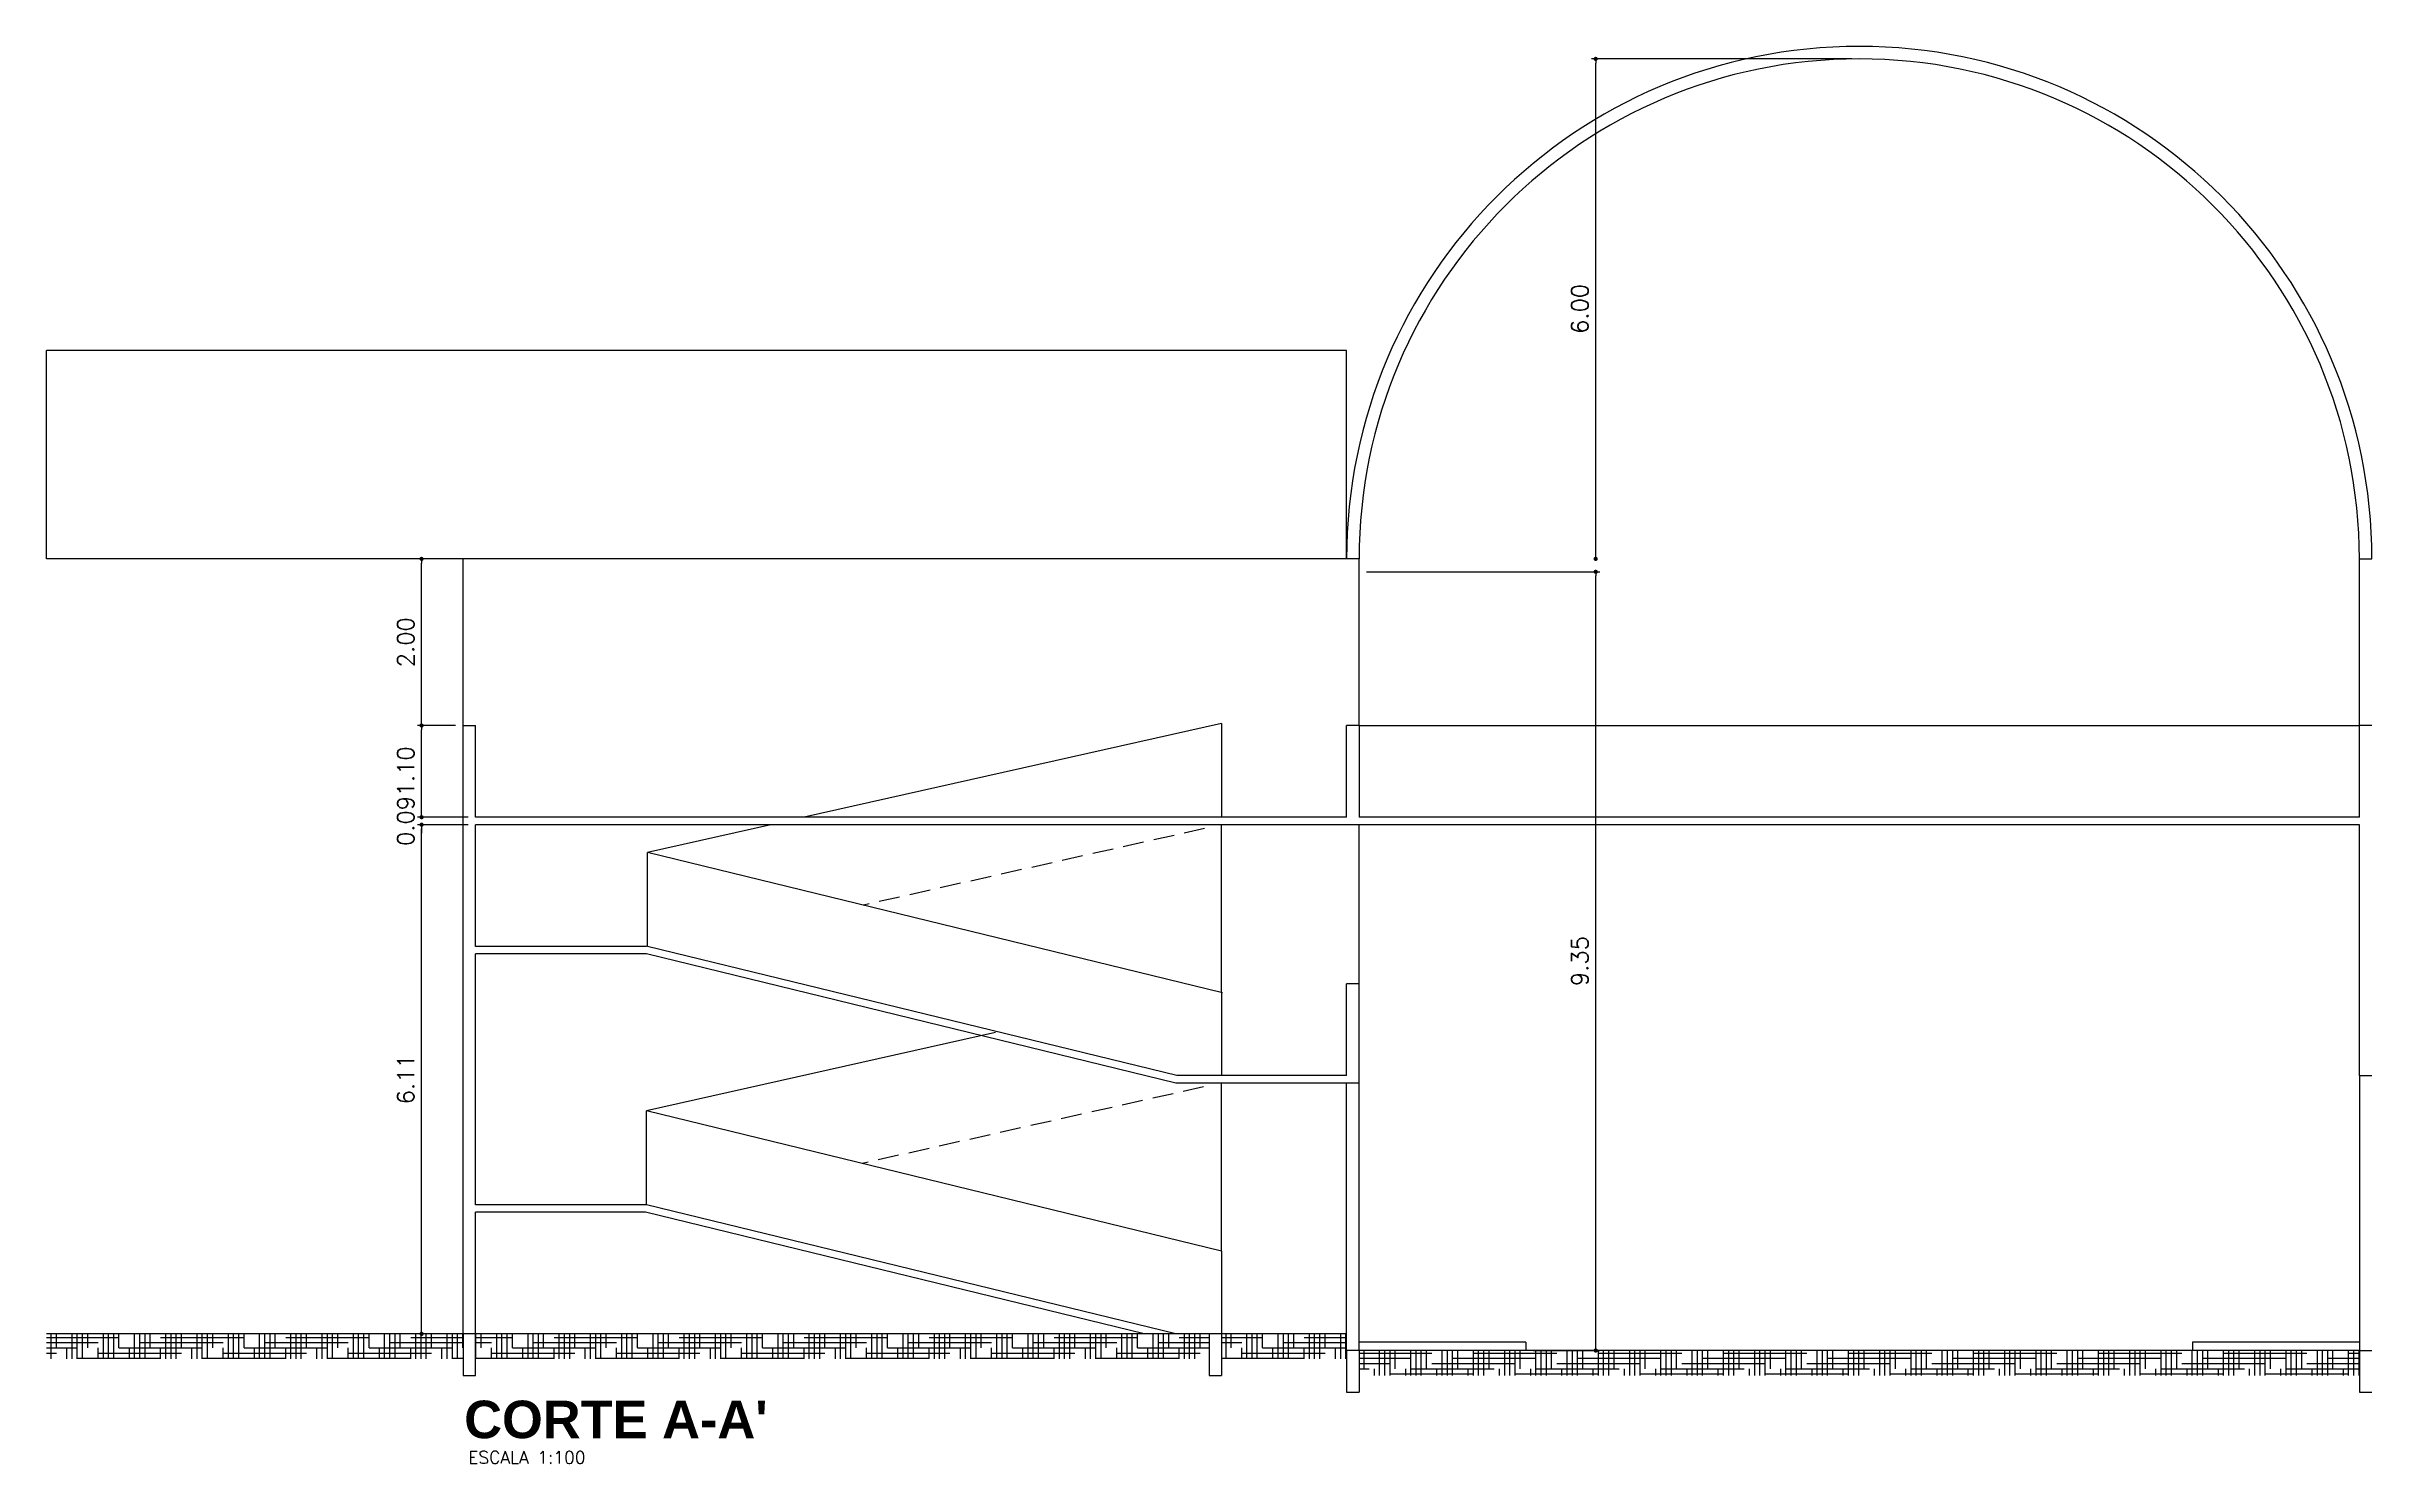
# Model space of a CAD drawing. Extents: x -151 to -2, y -18 to 162.
# Drawn here: x -62.09 to -34.27, y 144.61 to 161.62 of the extents above; entities that cross this region are included whole.
import ezdxf

# ---------------------------------------------------------------- set-up
doc = ezdxf.new("R2010")
doc.units = 0
doc.header["$MEASUREMENT"] = 0
doc.linetypes.add('HIDDEN', pattern=[0.375, 0.25, -0.125])
doc.layers.get('0').update_dxf_attribs({"linetype": 'CONTINUOUS'})
doc.layers.get('DEFPOINTS').update_dxf_attribs({"linetype": 'CONTINUOUS'})
for name, color, linetype in [('ALVENARIA', 7, 'CONTINUOUS'), ('ALVENARIA1', 44, 'CONTINUOUS'), ('ALVENARIA1A', 3, 'CONTINUOUS'), ('COBERTURA', 6, 'CONTINUOUS'), ('COTAS', 1, 'CONTINUOUS'), ('HATCH', 30, 'CONTINUOUS'), ('TEXTO2', 40, 'CONTINUOUS'), ('TEXTO5', 5, 'CONTINUOUS')]:
    doc.layers.add(name, color=color, linetype=linetype)
doc.styles.add('SANSSERIFBOLD', font='sasb____.pfb')
doc.styles.add('SIMPLEX', font='SIMPLEX.SHX')
doc.styles.get("Standard").update_dxf_attribs({"font": 'TXT.shx', "height": 0.2})
doc.dimstyles.new('DIM50', dxfattribs={"dimtxt": 0.09, "dimasz": 0.05, "dimexe": 0.05, "dimexo": 0.09, "dimgap": 0.09, "dimtad": 1, "dimzin": 0, "dimdsep": 46, "dimtxsty": 'Standard', "dimblk": 'DOT', "dimcen": 0.09, "dimadec": 0, "dimazin": 0, "dimtfac": 1, "dimtix": 1, "dimtofl": 0, "dimtmove": 2, "dimatfit": 3, "dimldrblk": 'DOT', "dimfxl": 1, "dimtolj": 1, "dimtzin": 0, "dimarcsym": 0})
pattern_1 = [(0, (-70.71992, 0), (0.25, 0.0625), [1, -0.5]), (90, (-70.71992, 0), (-0.0625, -0.25), [1, -0.5])]

# ---------------------------------------------------------------- blocks, each defined once
blk = doc.blocks.new('DOT')
at = {"layer": 'ALVENARIA', "color": 0, "linetype": 'ByBlock'}
blk.add_line((-0.5, 0), (-1, 0), dxfattribs=at)
at = {"layer": 'ALVENARIA', "color": 0, "linetype": 'ByBlock', "const_width": 0.5}
blk.add_lwpolyline([(-0.25, 0, 1), (0.25, 0, 1)], format="xyb", close=True, dxfattribs=at)
blk = doc.blocks.new('*D71')
at = {"color": 0, "linetype": 'ByBlock'}
for p, q in [((80.092, 161.313), (76.97, 161.313)), ((77.02, 155.363), (77.02, 161.263))]:
    blk.add_line(p, q, dxfattribs=at)
at = {"layer": 'DEFPOINTS', "color": 0, "linetype": 'ByBlock'}
for p in [(77.02, 161.313), (80.182, 161.313), (74.182, 155.313)]:
    blk.add_point(p, dxfattribs=at)
at = {"color": 0, "linetype": 'ByBlock', "xscale": 0.05, "yscale": 0.05, "zscale": 0.05}
for p, rotation in [((77.02, 161.313), 90), ((77.02, 155.313), 270)]:
    blk.add_blockref('DOT', p, dxfattribs=dict(at, rotation=rotation))
at = {"color": 0, "linetype": 'ByBlock', "insert": (76.83, 158.313), "char_height": 0.2, "attachment_point": 5, "rotation": 90}
blk.add_mtext('\\A1;6.00', dxfattribs=at)
blk = doc.blocks.new('*D70')
at = {"color": 0, "linetype": 'ByBlock'}
for p, q in [((74.272, 155.313), (77.07, 155.313)), ((77.02, 146.018), (77.02, 155.263)), ((76.272, 145.968), (77.07, 145.968))]:
    blk.add_line(p, q, dxfattribs=at)
at = {"layer": 'DEFPOINTS', "color": 0, "linetype": 'ByBlock'}
for p in [(74.182, 155.313), (77.02, 155.313), (76.182, 145.968)]:
    blk.add_point(p, dxfattribs=at)
at = {"color": 0, "linetype": 'ByBlock', "xscale": 0.05, "yscale": 0.05, "zscale": 0.05}
for p, rotation in [((77.02, 155.313), 90), ((77.02, 145.968), 270)]:
    blk.add_blockref('DOT', p, dxfattribs=dict(at, rotation=rotation))
at = {"color": 0, "linetype": 'ByBlock', "insert": (76.83, 150.641), "char_height": 0.2, "attachment_point": 5, "rotation": 90}
blk.add_mtext('\\A1;9.35', dxfattribs=at)
blk = doc.blocks.new('*D66')
at = {"color": 0, "linetype": 'ByBlock'}
for p, q in [((-57.031, 152.278), (-57.639, 152.278)), ((-57.589, 146.218), (-57.589, 152.228)), ((-57.181, 146.168), (-57.639, 146.168))]:
    blk.add_line(p, q, dxfattribs=at)
at = {"layer": 'DEFPOINTS', "color": 0, "linetype": 'ByBlock'}
for p in [(-57.589, 152.278), (-56.941, 152.278), (-57.091, 146.168)]:
    blk.add_point(p, dxfattribs=at)
at = {"color": 0, "linetype": 'ByBlock', "xscale": 0.05, "yscale": 0.05, "zscale": 0.05}
for p, rotation in [((-57.589, 152.278), 90), ((-57.589, 146.168), 270)]:
    blk.add_blockref('DOT', p, dxfattribs=dict(at, rotation=rotation))
at = {"color": 0, "linetype": 'ByBlock', "insert": (-57.779, 149.223), "char_height": 0.2, "attachment_point": 5, "rotation": 90}
blk.add_mtext('\\A1;6.11', dxfattribs=at)
blk = doc.blocks.new('*D69')
at = {"color": 0, "linetype": 'ByBlock'}
for p, q in [((63.342, 155.313), (62.884, 155.313)), ((62.934, 153.363), (62.934, 155.263))]:
    blk.add_line(p, q, dxfattribs=at)
at = {"layer": 'DEFPOINTS', "color": 0, "linetype": 'ByBlock'}
for p in [(62.934, 155.313), (63.432, 155.313), (63.432, 153.313)]:
    blk.add_point(p, dxfattribs=at)
at = {"color": 0, "linetype": 'ByBlock', "xscale": 0.05, "yscale": 0.05, "zscale": 0.05}
for p, rotation in [((62.934, 155.313), 90), ((62.934, 153.313), 270)]:
    blk.add_blockref('DOT', p, dxfattribs=dict(at, rotation=rotation))
at = {"color": 0, "linetype": 'ByBlock', "insert": (62.744, 154.313), "char_height": 0.2, "attachment_point": 5, "rotation": 90}
blk.add_mtext('\\A1;2.00', dxfattribs=at)
blk = doc.blocks.new('*D68')
at = {"color": 0, "linetype": 'ByBlock'}
for p, q in [((63.342, 153.313), (62.884, 153.313)), ((62.934, 152.263), (62.934, 153.263))]:
    blk.add_line(p, q, dxfattribs=at)
at = {"layer": 'DEFPOINTS', "color": 0, "linetype": 'ByBlock'}
for p in [(62.934, 153.313), (63.432, 153.313), (63.582, 152.213)]:
    blk.add_point(p, dxfattribs=at)
at = {"color": 0, "linetype": 'ByBlock', "xscale": 0.05, "yscale": 0.05, "zscale": 0.05}
for p, rotation in [((62.934, 153.313), 90), ((62.934, 152.213), 270)]:
    blk.add_blockref('DOT', p, dxfattribs=dict(at, rotation=rotation))
at = {"color": 0, "linetype": 'ByBlock', "insert": (62.744, 152.763), "char_height": 0.2, "attachment_point": 5, "rotation": 90}
blk.add_mtext('\\A1;1.10', dxfattribs=at)
blk = doc.blocks.new('*D67')
at = {"color": 0, "linetype": 'ByBlock'}
for p, q in [((63.492, 152.213), (62.884, 152.213)), ((62.934, 152.263), (62.934, 152.313)), ((62.934, 152.073), (62.934, 152.023))]:
    blk.add_line(p, q, dxfattribs=at)
at = {"layer": 'DEFPOINTS', "color": 0, "linetype": 'ByBlock'}
for p in [(62.934, 152.213), (63.582, 152.213), (63.582, 152.123)]:
    blk.add_point(p, dxfattribs=at)
at = {"color": 0, "linetype": 'ByBlock', "xscale": 0.05, "yscale": 0.05, "zscale": 0.05}
for p, rotation in [((62.934, 152.213), 270), ((62.934, 152.123), 90)]:
    blk.add_blockref('DOT', p, dxfattribs=dict(at, rotation=rotation))
at = {"color": 0, "linetype": 'ByBlock', "insert": (62.744, 152.168), "char_height": 0.2, "attachment_point": 5, "rotation": 90}
blk.add_mtext('\\A1;0.09', dxfattribs=at)

msp = doc.modelspace()

# ---------------------------------------------------------------- hatches: boundary and pattern name
at = {"layer": 'HATCH', "linetype": 'Continuous'}
h = msp.add_hatch(dxfattribs=at)
h.set_pattern_fill('HOUND', color=256, style=0)
h.set_pattern_definition(pattern_1)
h.paths.add_polyline_path([(-57.091, 146.168), (-62.091, 146.168), (-62.091, 145.868), (-57.091, 145.868)])
h = msp.add_hatch(dxfattribs=at)
h.set_pattern_fill('HOUND', color=256, style=0)
h.paths.add_polyline_path([(-48.141, 146.168), (-56.941, 146.168), (-56.941, 145.868), (-48.141, 145.868)])
h.paths.add_polyline_path([(-46.491, 145.968), (-46.491, 146.168), (-47.991, 146.168), (-47.991, 145.868), (-46.491, 145.868)])
h = msp.add_hatch(dxfattribs=at)
h.set_pattern_fill('HOUND', color=256, style=0)
h.set_pattern_definition(pattern_1)
h.paths.add_polyline_path([(-34.341, 145.968), (-46.341, 145.968), (-46.341, 145.668), (-34.341, 145.668)])

# ---------------------------------------------------------------- linework, layer by layer
at = {"layer": 'ALVENARIA'}
for p, q in [((-57.091, 152.278), (-57.091, 153.468)), ((-57.091, 153.468), (-56.941, 153.468)), ((-56.941, 152.368), (-56.941, 153.468)), ((-56.941, 152.368), (-56.941, 153.468)), ((-46.491, 152.368), (-46.491, 153.468)), ((-46.341, 153.468), (-46.491, 153.468)), ((-34.341, 152.368), (-34.341, 153.471)), ((-34.341, 153.471), (-34.191, 153.471)), ((-57.091, 146.168), (-57.091, 153.313)), ((-46.491, 152.368), (-56.941, 152.368)), ((-56.941, 150.818), (-56.941, 152.278)), ((-34.341, 152.278), (-56.941, 152.278)), ((-34.341, 152.368), (-46.341, 152.368)), ((-34.341, 149.268), (-34.341, 152.278)), ((-54.891, 150.818), (-56.941, 150.818)), ((-54.891, 150.728), (-56.941, 150.728)), ((-56.941, 147.718), (-56.941, 150.728)), ((-46.341, 150.368), (-46.491, 150.368)), ((-46.491, 149.268), (-46.491, 150.368)), ((-46.341, 145.968), (-46.341, 150.368)), ((-46.341, 149.178), (-48.541, 149.178)), ((-46.491, 149.268), (-48.53, 149.268)), ((-46.491, 145.968), (-46.491, 149.178)), ((-34.341, 149.268), (-34.191, 149.268)), ((-54.891, 147.718), (-56.941, 147.718)), ((-56.941, 146.168), (-56.941, 147.628)), ((-54.901, 147.628), (-56.941, 147.628)), ((-56.941, 146.168), (-57.091, 146.168)), ((-46.491, 146.168), (-56.941, 146.168)), ((-47.991, 146.168), (-48.141, 146.168)), ((-46.341, 145.968), (-46.491, 145.968))]:
    msp.add_line(p, q, dxfattribs=at)
at = {"layer": 'ALVENARIA', "linetype": 'Continuous'}
for p, q in [((-47.991, 153.493), (-52.999, 152.368)), ((-47.991, 153.493), (-47.991, 152.368)), ((-46.341, 153.468), (-46.341, 152.368)), ((-47.98, 150.261), (-54.88, 151.946)), ((-54.88, 150.818), (-54.88, 151.946)), ((-48.53, 149.268), (-54.88, 150.818)), ((-48.541, 149.178), (-54.891, 150.728)), ((-47.991, 150.264), (-47.991, 149.268)), ((-54.891, 147.718), (-54.891, 148.846)), ((-47.991, 147.161), (-54.891, 148.846)), ((-48.92, 146.168), (-54.901, 147.628)), ((-48.541, 146.168), (-54.891, 147.718)), ((-47.991, 147.161), (-47.991, 146.168))]:
    msp.add_line(p, q, dxfattribs=at)
at = {"layer": 'ALVENARIA1'}
for p, q in [((-57.091, 153.468), (-57.091, 155.468)), ((-46.341, 153.468), (-46.341, 155.468)), ((-34.341, 153.471), (-34.341, 155.468)), ((-47.991, 150.264), (-47.991, 152.278)), ((-46.341, 150.368), (-46.341, 152.278)), ((-47.991, 147.161), (-47.991, 149.178)), ((-57.091, 146.168), (-62.091, 146.168)), ((-44.341, 146.068), (-46.341, 146.068)), ((-34.341, 145.968), (-46.341, 145.968)), ((-44.341, 146.068), (-44.341, 145.968)), ((-34.341, 146.068), (-36.341, 146.068)), ((-36.341, 146.068), (-36.341, 145.968))]:
    msp.add_line(p, q, dxfattribs=at)
at = {"layer": 'ALVENARIA1', "linetype": 'Continuous'}
for p, q in [((-53.399, 152.278), (-54.88, 151.946)), ((-50.705, 149.786), (-54.891, 148.846)), ((-57.091, 146.168), (-57.091, 145.668)), ((-56.941, 145.668), (-56.941, 146.168)), ((-48.141, 146.168), (-48.141, 145.668)), ((-47.991, 146.168), (-47.991, 145.668)), ((-46.491, 145.968), (-46.491, 145.468)), ((-46.341, 145.968), (-46.341, 145.468)), ((-34.341, 145.968), (-34.341, 145.468)), ((-57.091, 145.668), (-56.941, 145.668)), ((-48.141, 145.668), (-47.991, 145.668)), ((-46.491, 145.468), (-46.341, 145.468)), ((-34.341, 145.468), (-34.191, 145.468))]:
    msp.add_line(p, q, dxfattribs=at)
at = {"layer": 'ALVENARIA1', "linetype": 'HIDDEN'}
for p, q in [((-48.196, 152.232), (-52.288, 151.313)), ((-48.207, 149.132), (-52.299, 148.213))]:
    msp.add_line(p, q, dxfattribs=at)
at = {"layer": 'ALVENARIA1A', "linetype": 'Continuous'}
for p, q in [((-46.341, 155.468), (-46.491, 155.468)), ((-34.341, 155.468), (-34.191, 155.468)), ((-46.341, 153.468), (-34.341, 153.468))]:
    msp.add_line(p, q, dxfattribs=at)
at = {"layer": 'ALVENARIA1A'}
for p, q in [((-34.341, 149.268), (-34.341, 145.968)), ((-34.341, 145.968), (-34.191, 145.968))]:
    msp.add_line(p, q, dxfattribs=at)
at = {"layer": 'ALVENARIA1A', "linetype": 'Continuous'}
for radius in [6.15, 6]:
    msp.add_arc((-40.341, 155.468), radius, 0, 180, dxfattribs=at)
at = {"layer": 'COBERTURA'}
for p, q in [((-46.491, 157.968), (-62.091, 157.968)), ((-62.091, 155.468), (-62.091, 157.968)), ((-46.491, 155.468), (-62.091, 155.468))]:
    msp.add_line(p, q, dxfattribs=at)
at = {"layer": 'COBERTURA', "linetype": 'Continuous'}
msp.add_line((-46.491, 155.468), (-46.491, 157.968), dxfattribs=at)

# ---------------------------------------------------------------- texts
at = {"layer": 'TEXTO2', "style": 'SIMPLEX'}
msp.add_text('ESCALA 1:100', height=0.15, dxfattribs=at).set_placement((-57.03, 144.611))
at = {"layer": 'TEXTO5', "style": 'SANSSERIFBOLD'}
msp.add_text("CORTE A-A'", height=0.45, dxfattribs=at).set_placement((-57.078, 144.916))

# ---------------------------------------------------------------- dimensions: what is measured, and where the dimension line sits
at = {"layer": 'COTAS', "linetype": 'Continuous'}
for base, p1, p2, picture, middle in [((-43.503, 161.468), (-46.341, 155.468), (-40.341, 161.468), '*D71', (-43.693, 158.468)), ((-57.589, 155.468), (-57.091, 153.468), (-57.091, 155.468), '*D69', (-57.779, 154.468)), ((-57.589, 153.468), (-56.941, 152.368), (-57.091, 153.468), '*D68', (-57.779, 152.918)), ((-57.589, 152.368), (-56.941, 152.278), (-56.941, 152.368), '*D67', (-57.779, 152.323))]:
    dim = msp.add_linear_dim(base=base, p1=p1, p2=p2, angle=90, dimstyle='DIM50', override={"dimse1": 1}, dxfattribs=at)
    dim.commit()
    dim.dimension.update_dxf_attribs({"geometry": picture, "text_midpoint": middle, "insert": (-120.523, 0.155)})
dim = msp.add_linear_dim(base=(-43.50254317, 155.313224331), p1=(-44.34064737, 145.968224331), p2=(-46.34064737, 155.313224331), angle=90, dimstyle='DIM50', dxfattribs=at)
dim.commit()
dim.dimension.update_dxf_attribs({"geometry": '*D70', "text_midpoint": (-43.69254317, 150.640724331), "insert": (-120.52268623, 0)})
dim = msp.add_linear_dim(base=(-57.589, 152.278), p1=(-57.091, 146.168), p2=(-56.941, 152.278), angle=90, dimstyle='DIM50', dxfattribs=at)
dim.commit()
dim.dimension.update_dxf_attribs({"geometry": '*D66', "text_midpoint": (-57.779, 149.223)})

doc.saveas('drawing.dxf')
